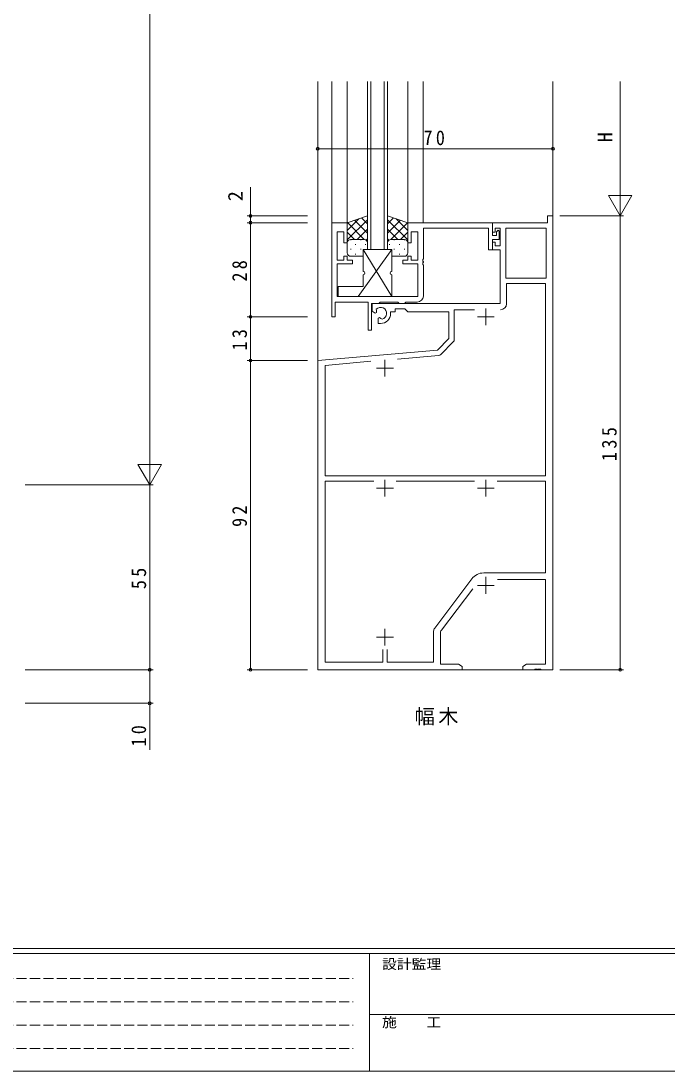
# Model space of a CAD drawing. Units: millimetres on the paper. Extents: x -420 to 373, y -297 to 267.
# Drawn here: x -263.8 to -71.5, y -297 to 15.4 of the extents above; entities that cross this region are included whole.
import ezdxf
from ezdxf.enums import TextEntityAlignment as Align

# ---------------------------------------------------------------- set-up
doc = ezdxf.new("R2010")
doc.units = ezdxf.units.MM
doc.linetypes.add('DASHED3', pattern=[4, 3, -1])
for name, color, linetype, lineweight in [('0-1_YKK_ZWAK', 7, 'Continuous', 9), ('0-3_YKK_11', 7, 'Continuous', 9), ('0-4_YKK_12', 2, 'Continuous', 9), ('0-5_YKK_13', 4, 'Continuous', 9), ('0-7_YKK_D', 6, 'Continuous', 9)]:
    doc.layers.add(name, color=color, linetype=linetype, lineweight=lineweight)
doc.layers.add('0-2_USER1', color=3, linetype='Continuous')
doc.styles.add('ＭＳ ゴシック', font='')
doc.styles.get('ＭＳ ゴシック').set_extended_font_data('MS Gothic')

msp = doc.modelspace()

# ---------------------------------------------------------------- linework, layer by layer
at = {"layer": '0-1_YKK_ZWAK'}
for p, q in [((352.3, -260.6), (-417.7, -260.6)), ((314.5, -262), (-417.7, -262)), ((-160.1, -262), (-160.1, -297)), ((-160.1, -280.199), (-31.3, -280.199)), ((-417.7, -297), (314.5, -297))]:
    msp.add_line(p, q, dxfattribs=at)
at = {"layer": '0-1_YKK_ZWAK', "linetype": 'DASHED3'}
for p, q in [((-413.101, -269.512), (-164.909, -269.512)), ((-413.101, -276.441), (-164.909, -276.441)), ((-413.101, -283.37), (-164.909, -283.37)), ((-413.101, -290.298), (-164.909, -290.298))]:
    msp.add_line(p, q, dxfattribs=at)
at = {"layer": '0-3_YKK_11'}
for p, q in [((-107.103, -42.616), (-105.473, -42.616)), ((-107.103, -44.616), (-107.103, -42.616)), ((-105.473, -42.616), (-105.473, -177.616)), ((-166.673, -44.615), (-171.273, -44.615)), ((-171.273, -44.615), (-171.273, -72.615)), ((-166.673, -50.615), (-166.673, -44.615)), ((-148.673, -44.615), (-148.673, -50.615)), ((-123.473, -44.615), (-148.673, -44.615)), ((-144.043, -46.245), (-124.673, -46.245)), ((-144.043, -55.357), (-144.043, -46.245)), ((-124.673, -46.245), (-124.673, -52.715)), ((-123.473, -48.415), (-123.473, -44.615)), ((-123.473, -44.616), (-107.103, -44.616)), ((-123.473, -47.416), (-123.473, -44.616)), ((-122.673, -46.246), (-122.673, -47.416)), ((-121.173, -46.246), (-122.673, -46.246)), ((-121.773, -46.815), (-122.273, -47.315)), ((-121.473, -47.115), (-121.773, -46.815)), ((-121.173, -51.516), (-121.173, -46.246)), ((-107.473, -46.246), (-119.543, -46.246)), ((-119.543, -46.246), (-119.543, -61.116)), ((-119.543, -46.246), (-119.543, -61.116)), ((-107.473, -61.116), (-107.473, -46.246)), ((-169.643, -47.315), (-167.673, -47.315)), ((-169.643, -55.815), (-169.643, -47.315)), ((-167.673, -47.315), (-167.673, -50.615)), ((-147.673, -47.315), (-145.673, -47.315)), ((-147.673, -50.615), (-147.673, -47.315)), ((-145.673, -47.315), (-145.673, -55.815)), ((-122.673, -47.416), (-123.473, -47.416)), ((-122.273, -48.415), (-123.473, -48.415)), ((-123.473, -49.615), (-121.473, -49.615)), ((-123.473, -52.715), (-123.473, -49.615)), ((-122.273, -47.315), (-122.273, -48.415)), ((-121.473, -49.615), (-121.473, -47.115)), ((-167.673, -50.615), (-166.673, -50.615)), ((-148.673, -50.615), (-147.673, -50.615)), ((-124.673, -52.715), (-123.473, -52.715)), ((-123.473, -50.416), (-122.673, -50.416)), ((-123.473, -52.716), (-123.473, -50.416)), ((-121.173, -52.716), (-123.473, -52.716)), ((-122.673, -50.416), (-122.673, -51.516)), ((-122.673, -51.516), (-121.173, -51.516)), ((-121.173, -68.616), (-121.173, -52.716)), ((-167.673, -55.815), (-169.643, -55.815)), ((-167.673, -54.615), (-167.673, -55.815)), ((-166.673, -54.615), (-167.673, -54.615)), ((-166.673, -55.815), (-166.673, -54.615)), ((-165.173, -55.815), (-166.673, -55.815)), ((-165.173, -56.815), (-165.173, -55.815)), ((-150.173, -55.815), (-150.173, -56.815)), ((-148.673, -55.815), (-150.173, -55.815)), ((-148.673, -54.615), (-148.673, -55.815)), ((-147.673, -54.615), (-148.673, -54.615)), ((-147.673, -55.815), (-147.673, -54.615)), ((-145.673, -55.815), (-147.673, -55.815)), ((-144.163, -55.54), (-144.043, -55.357)), ((-144.163, -56.09), (-144.163, -55.54)), ((-144.043, -56.274), (-144.163, -56.09)), ((-169.643, -56.815), (-165.173, -56.815)), ((-169.643, -66.615), (-169.643, -56.815)), ((-150.173, -56.815), (-145.673, -56.815)), ((-145.673, -56.815), (-145.673, -66.615)), ((-144.163, -56.54), (-144.043, -56.357)), ((-144.163, -57.09), (-144.163, -56.54)), ((-144.043, -57.274), (-144.163, -57.09)), ((-144.043, -56.357), (-144.043, -56.274)), ((-144.043, -66.445), (-144.043, -57.274)), ((-119.543, -61.116), (-107.473, -61.116)), ((-119.273, -62.746), (-119.273, -68.716)), ((-107.673, -62.746), (-119.273, -62.746)), ((-107.673, -119.916), (-107.673, -62.746)), ((-170.273, -68.245), (-160.473, -68.245)), ((-170.273, -72.615), (-170.273, -68.245)), ((-145.673, -66.615), (-169.643, -66.615)), ((-160.473, -68.245), (-160.473, -76.615)), ((-159.473, -68.615), (-157.273, -68.615)), ((-159.473, -76.615), (-159.473, -68.615)), ((-159.273, -68.616), (-121.173, -68.616)), ((-159.273, -70.98), (-159.273, -68.616)), ((-157.273, -68.615), (-156.903, -68.245)), ((-156.903, -68.245), (-151.643, -68.245)), ((-151.643, -68.245), (-151.273, -68.615)), ((-151.273, -68.615), (-149.643, -68.615)), ((-149.643, -68.615), (-149.273, -68.245)), ((-149.273, -68.245), (-145.843, -68.245)), ((-158.373, -71.5), (-159.273, -70.98)), ((-158.023, -71.298), (-158.373, -71.5)), ((-158.038, -70.335), (-158, -70.793)), ((-158, -70.793), (-158.023, -71.298)), ((-153.773, -71.116), (-153.773, -71.616)), ((-152.473, -71.116), (-153.773, -71.116)), ((-152.473, -70.246), (-152.473, -71.116)), ((-149.543, -70.246), (-152.473, -70.246)), ((-148.673, -71.116), (-149.543, -70.246)), ((-136.473, -71.116), (-148.673, -71.116)), ((-136.473, -79.116), (-136.473, -71.116)), ((-134.843, -70.516), (-134.843, -79.377)), ((-128.809, -70.516), (-134.843, -70.516)), ((-125.473, -70.116), (-125.473, -75.116)), ((-171.273, -72.615), (-170.273, -72.615)), ((-157.473, -73.059), (-157.123, -72.857)), ((-157.473, -74.616), (-157.473, -73.059)), ((-156.773, -74.616), (-157.473, -74.616)), ((-157.123, -72.857), (-156.674, -73.089)), ((-156.674, -73.089), (-156.296, -73.351)), ((-127.973, -72.616), (-122.973, -72.616)), ((-160.473, -76.615), (-159.473, -76.615)), ((-139.857, -82.5), (-136.473, -79.116)), ((-135.136, -80.084), (-138.866, -83.814)), ((-175.473, -85.616), (-139.857, -82.5)), ((-139.486, -84.103), (-151.739, -85.175)), ((-175.473, -177.616), (-175.473, -85.616)), ((-159.626, -85.865), (-173.273, -87.059)), ((-159.626, -85.865), (-173.273, -87.059)), ((-173.273, -87.059), (-173.273, -119.916)), ((-155.473, -85.416), (-155.473, -90.416)), ((-157.973, -87.916), (-152.973, -87.916)), ((-173.273, -119.916), (-107.673, -119.916)), ((-173.273, -121.546), (-173.273, -175.416)), ((-158.823, -121.546), (-173.273, -121.546)), ((-158.823, -121.546), (-173.273, -121.546)), ((-155.473, -121.116), (-155.473, -126.116)), ((-128.823, -121.546), (-152.123, -121.546)), ((-125.473, -121.116), (-125.473, -126.116)), ((-107.673, -121.546), (-122.123, -121.546)), ((-107.673, -148.816), (-107.673, -121.546)), ((-157.973, -123.616), (-152.973, -123.616)), ((-127.973, -123.616), (-122.973, -123.616)), ((-126.07, -148.816), (-107.673, -148.816)), ((-140.671, -165.215), (-129.663, -150.607)), ((-127.973, -152.516), (-122.973, -152.516)), ((-125.473, -150.016), (-125.473, -155.016)), ((-107.673, -150.816), (-121.973, -150.816)), ((-107.673, -175.986), (-107.673, -150.816)), ((-129.341, -153.503), (-138.671, -165.884)), ((-155.473, -165.416), (-155.473, -170.416)), ((-157.973, -167.916), (-152.973, -167.916)), ((-140.973, -175.416), (-140.973, -166.117)), ((-138.973, -166.787), (-138.973, -175.986)), ((-156.123, -175.416), (-156.123, -171.616)), ((-154.823, -171.616), (-154.823, -175.416)), ((-132.473, -177.616), (-175.473, -177.616)), ((-173.273, -175.416), (-156.123, -175.416)), ((-154.823, -175.416), (-140.973, -175.416)), ((-138.973, -175.986), (-133.564, -175.986)), ((-133.564, -175.986), (-132.473, -176.616)), ((-132.473, -176.616), (-132.473, -177.616)), ((-114.473, -176.616), (-113.382, -175.986)), ((-114.473, -177.616), (-114.473, -176.616)), ((-110.931, -177.616), (-114.473, -177.616)), ((-113.382, -175.986), (-107.673, -175.986)), ((-110.748, -177.496), (-110.931, -177.616)), ((-110.198, -177.496), (-110.748, -177.496)), ((-110.015, -177.616), (-110.198, -177.496)), ((-109.931, -177.616), (-110.015, -177.616)), ((-109.748, -177.496), (-109.931, -177.616)), ((-109.198, -177.496), (-109.748, -177.496)), ((-109.015, -177.616), (-109.198, -177.496)), ((-105.473, -177.616), (-109.015, -177.616))]:
    msp.add_line(p, q, dxfattribs=at)
for centre, radius, start, end in [((-145.843, -66.445), 1.8, 270, 359.99998), ((-121.073, -68.716), 1.8, 270, 359.99998), ((-156.773, -71.616), 1.8, 285.36687, 134.63312), ((-156.773, -71.616), 3, 270, 359.99998), ((-135.843, -79.377), 1, 314.99998, 359.99998), ((-139.574, -83.107), 1, 274.99998, 315.00002), ((-126.07, -153.316), 4.5, 89.99997, 143), ((-139.473, -166.117), 1.5, 142.99998, 179.99998), ((-137.473, -166.787), 1.5, 142.99998, 179.99998)]:
    msp.add_arc(centre, radius, start, end, dxfattribs=at)
at = {"layer": '0-4_YKK_12'}
for p, q in [((-175.473, -177.616), (-175.473, -2.616)), ((-171.273, -44.915), (-171.273, -2.616)), ((-166.673, -45.115), (-166.673, -2.616)), ((-160.673, -52.615), (-160.673, -2.616)), ((-159.673, -52.615), (-159.673, -2.616)), ((-155.673, -52.615), (-155.673, -2.616)), ((-154.673, -52.615), (-154.673, -2.616)), ((-148.673, -44.915), (-148.673, -2.616)), ((-144.073, -44.615), (-144.073, -2.616)), ((-105.473, -2.616), (-105.473, -177.616)), ((-154.673, -52.615), (-160.673, -52.615)), ((-105.473, -177.616), (-175.473, -177.616))]:
    msp.add_line(p, q, dxfattribs=at)
at = {"layer": '0-5_YKK_13'}
for p, q in [((-160.673, -42.615), (-166.673, -44.615)), ((-166.673, -46.919), (-163.218, -43.464)), ((-160.673, -44.938), (-162.415, -43.196)), ((-160.673, -50.615), (-160.673, -42.615)), ((-154.673, -42.615), (-148.673, -44.615)), ((-154.673, -50.615), (-154.673, -42.615)), ((-154.673, -44.938), (-152.931, -43.196)), ((-148.673, -46.919), (-152.128, -43.464)), ((-166.673, -49.747), (-160.673, -43.747)), ((-166.673, -44.615), (-166.673, -50.615)), ((-161.653, -49.616), (-166.658, -44.61)), ((-160.673, -47.767), (-164.536, -43.903)), ((-163.713, -49.615), (-160.673, -46.576)), ((-148.673, -49.747), (-154.673, -43.747)), ((-154.673, -47.767), (-150.809, -43.903)), ((-151.633, -49.615), (-154.673, -46.576)), ((-153.693, -49.616), (-148.688, -44.61)), ((-148.673, -44.615), (-148.673, -50.615)), ((-164.481, -49.615), (-166.673, -47.424)), ((-165.753, -49.705), (-165.553, -49.705)), ((-165.673, -49.615), (-161.673, -49.615)), ((-165.673, -49.615), (-161.673, -49.615)), ((-162.723, -49.705), (-162.523, -49.705)), ((-161.08, -49.811), (-160.673, -49.404)), ((-154.266, -49.811), (-154.673, -49.404)), ((-149.673, -49.615), (-153.673, -49.615)), ((-149.673, -49.615), (-153.673, -49.615)), ((-152.623, -49.705), (-152.823, -49.705)), ((-150.865, -49.615), (-148.673, -47.424)), ((-149.593, -49.705), (-149.793, -49.705)), ((-166.623, -50.302), (-166.673, -50.252)), ((-166.673, -53.615), (-166.673, -50.615)), ((-165.753, -52.535), (-165.553, -52.535)), ((-164.338, -51.12), (-164.138, -51.12)), ((-163.464, -66.615), (-153.427, -52.615)), ((-162.723, -52.535), (-162.523, -52.535)), ((-161.923, -59.115), (-161.923, -52.615)), ((-153.423, -52.615), (-161.923, -52.615)), ((-161.921, -52.615), (-153.423, -66.615)), ((-161.308, -51.12), (-161.108, -51.12)), ((-160.673, -50.595), (-160.673, -50.595)), ((-160.673, -50.615), (-160.673, -52.615)), ((-154.673, -50.595), (-154.673, -50.595)), ((-154.673, -50.615), (-154.673, -52.615)), ((-154.038, -51.12), (-154.238, -51.12)), ((-153.423, -59.115), (-153.423, -52.615)), ((-152.623, -52.535), (-152.823, -52.535)), ((-151.008, -51.12), (-151.208, -51.12)), ((-149.593, -52.535), (-149.793, -52.535)), ((-148.723, -50.302), (-148.673, -50.252)), ((-148.673, -53.615), (-148.673, -50.615)), ((-161.923, -54.615), (-165.673, -54.615)), ((-164.338, -53.95), (-164.138, -53.95)), ((-153.423, -54.615), (-149.673, -54.615)), ((-151.008, -53.95), (-151.208, -53.95)), ((-161.923, -63.615), (-161.923, -60.115)), ((-153.423, -66.615), (-153.423, -60.115)), ((-169.424, -63.615), (-161.923, -63.615)), ((-169.424, -66.615), (-169.424, -63.615)), ((-169.424, -66.615), (-153.423, -66.615))]:
    msp.add_line(p, q, dxfattribs=at)
for centre, radius, start, end in [((-165.673, -50.615), 1, 89.99989, 179.99989), ((-161.673, -50.615), 1, 359.99989, 89.99989), ((-161.673, -50.615), 1, 359.99989, 89.99989), ((-153.673, -50.615), 1, 90.00009, 180.00009), ((-153.673, -50.615), 1, 90.00009, 180.00009), ((-149.673, -50.615), 1, 0.00009, 90.00009), ((-165.673, -53.615), 1, 179.99989, 269.99989), ((-149.673, -53.615), 1, 270.00009, 0.00009), ((-161.923, -59.615), 0.5, 270, 90), ((-153.423, -59.615), 0.5, 90, 270)]:
    msp.add_arc(centre, radius, start, end, dxfattribs=at)
at = {"layer": '0-7_YKK_D'}
for p, q in [((-225.473, 170.384), (-225.473, -115.616)), ((-85.473, -2.616), (-85.473, -35.616)), ((-175.473, -39.616), (-175.473, -21.616)), ((-105.473, -39.616), (-105.473, -21.616)), ((-175.473, -22.616), (-105.473, -22.616)), ((-85.473, -42.616), (-85.473, -30.491)), ((-81.973, -36.553), (-88.973, -36.553)), ((-85.473, -42.616), (-88.973, -36.553)), ((-85.473, -42.616), (-81.973, -36.553)), ((-178.473, -42.616), (-196.473, -42.616)), ((-103.473, -42.616), (-84.473, -42.616)), ((-103.473, -42.616), (-84.473, -42.616)), ((-85.473, -42.616), (-85.473, -177.616)), ((-178.473, -44.615), (-196.473, -44.615)), ((-178.473, -44.615), (-196.473, -44.615)), ((-195.473, -72.615), (-195.473, -44.615)), ((-195.473, -44.615), (-195.473, -46.315)), ((-178.473, -72.615), (-196.473, -72.615)), ((-178.473, -72.615), (-196.473, -72.615)), ((-195.473, -85.616), (-195.473, -72.615)), ((-178.473, -85.616), (-196.473, -85.616)), ((-178.473, -85.616), (-196.473, -85.616)), ((-195.473, -85.616), (-195.473, -177.616)), ((-225.473, -122.616), (-225.473, -110.491)), ((-221.973, -116.553), (-228.973, -116.553)), ((-225.473, -122.616), (-228.973, -116.553)), ((-225.473, -122.616), (-221.973, -116.553)), ((-262.473, -122.616), (-224.473, -122.616)), ((-262.473, -122.616), (-224.473, -122.616)), ((-225.473, -122.616), (-225.473, -177.616)), ((-262.473, -177.616), (-224.473, -177.616)), ((-262.473, -177.616), (-224.473, -177.616)), ((-225.473, -177.616), (-225.473, -187.616)), ((-178.473, -177.616), (-196.473, -177.616)), ((-103.473, -177.616), (-84.473, -177.616)), ((-262.473, -187.616), (-224.473, -187.616)), ((-225.473, -201.468), (-225.473, -187.616))]:
    msp.add_line(p, q, dxfattribs=at)
msp.add_lwpolyline([(-195.473, -44.615), (-195.473, -42.616), (-195.473, -34.016)], dxfattribs=at)
for centre in [(-175.473, -22.616), (-105.473, -22.616), (-195.473, -42.616), (-195.473, -44.615), (-195.473, -44.615), (-195.473, -72.615), (-195.473, -72.615), (-195.473, -85.616), (-195.473, -85.616), (-225.473, -177.616), (-225.473, -177.616), (-195.473, -177.616), (-85.473, -177.616), (-225.473, -187.616)]:
    msp.add_circle(centre, 0.425, dxfattribs=at)

# ---------------------------------------------------------------- texts
at = {"layer": '0-1_YKK_ZWAK', "style": 'ＭＳ ゴシック', "width": 1.1}
for s, p in [('設計監理', (-156.331, -267.533)), ('施\u3000\u3000工', (-156.331, -284.854))]:
    msp.add_text(s, height=2.933, dxfattribs=at).set_placement(p, align=Align.BOTTOM_LEFT)
at = {"layer": '0-2_USER1', "insert": (-146.628, -194.186), "char_height": 4.399, "attachment_point": 7, "style": 'ＭＳ ゴシック'}
msp.add_mtext('\\T1.17;幅木', dxfattribs=at)
at = {"layer": '0-7_YKK_D', "color": 3, "style": 'ＭＳ ゴシック'}
for s, p in [('H', (-86.473, -20.716)), ('2', (-196.473, -38.216))]:
    msp.add_text(s, height=4.399, rotation=90, dxfattribs=at).set_placement(p, align=Align.BOTTOM_LEFT)
at = {"layer": '0-7_YKK_D', "color": 3, "insert": (-143.993, -21.616), "char_height": 4.399, "attachment_point": 7, "style": 'ＭＳ ゴシック'}
msp.add_mtext('\\T1.36;\\W0.9;70', dxfattribs=at)
at = {"layer": '0-7_YKK_D', "color": 3, "char_height": 4.399, "attachment_point": 7, "rotation": 90, "style": 'ＭＳ ゴシック'}
for s, insert in [('\\T1.36;\\W0.9;28', (-196.473, -62.135)), ('\\T1.36;\\W0.9;13', (-196.473, -82.635)), ('\\T1.38;\\W0.9;135', (-86.473, -115.556)), ('\\T1.36;\\W0.9;92', (-196.473, -135.136)), ('\\T1.36;\\W0.9;55', (-226.473, -153.636)), ('\\T1.36;\\W0.9;10', (-226.473, -200.468))]:
    msp.add_mtext(s, dxfattribs=dict(at, insert=insert))

doc.saveas('drawing.dxf')
